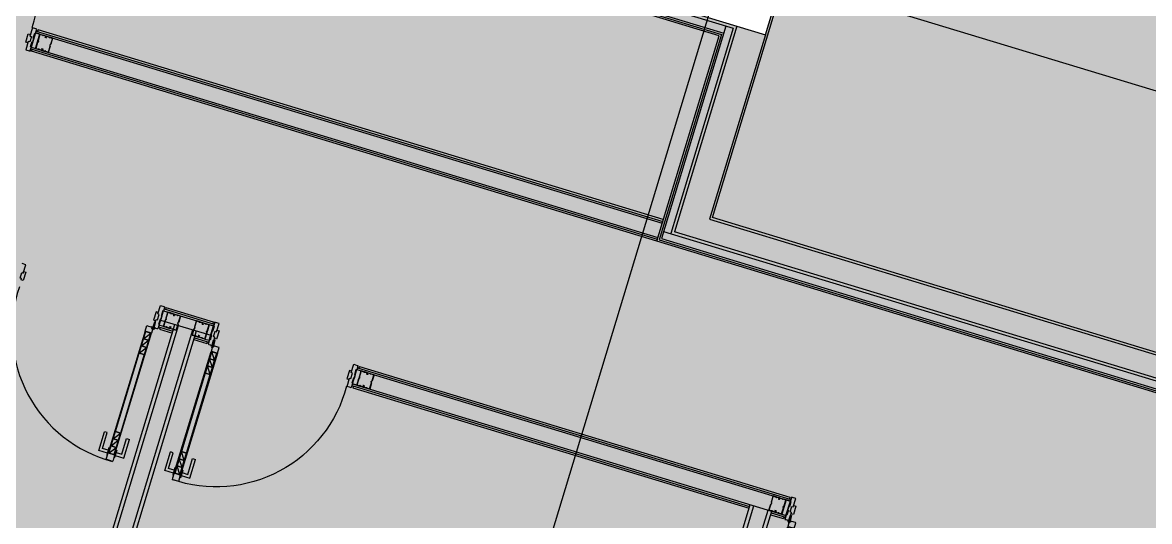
# Model space of a CAD drawing. Header units: metres. Extents: x 630750 to 860239, y 578133 to 726633.
# Drawn here: x 708306 to 715835, y 622933 to 626263 of the extents above; entities that cross this region are included whole.
import ezdxf

# ---------------------------------------------------------------- set-up
doc = ezdxf.new("R2010")
doc.units = ezdxf.units.M
doc.header["$LTSCALE"] = 300
doc.linetypes.add('업무시설_xr-base$0$CONTINOUS', pattern=[0])
for name, color, linetype in [('A-CEN-1', 1, 'Continuous'), ('A-CON', 2, 'Continuous'), ('A-WAL-BLK', 3, 'Continuous'), ('A-WAL-DW', 7, 'Continuous'), ('A-WALL-CONC', 2, 'Continuous'), ('F-DOOR_FRAME', 4, 'Continuous'), ('KUK-DOOR', 4, 'Continuous'), ('KUK-DOOR-FRAME', 4, 'Continuous'), ('KUK-DRYWALL', 4, 'Continuous'), ('KUK-석고보드', 201, 'Continuous')]:
    doc.layers.add(name, color=color, linetype=linetype)

# ---------------------------------------------------------------- blocks, each defined once
blk = doc.blocks.new('con1')
at = {"layer": 'A-WALL-CONC', "linetype": '업무시설_xr-base$0$CONTINOUS'}
h = blk.add_hatch(color=253, dxfattribs=at)
h.dxf.hatch_style = 1
h.paths.add_polyline_path([(-302595.9, -253222.2), (-301895.9, -253222.2), (-301895.9, -253922.2), (-302595.9, -253922.2)])
h.paths.add_polyline_path([(-384245.9, -253222.2), (-383545.9, -253222.2), (-383545.9, -253922.2), (-384245.9, -253922.2)])
h.paths.add_polyline_path([(-335095.9, -253172.2), (-334295.9, -253172.2), (-334295.9, -253972.2), (-335095.9, -253972.2)])
h.paths.add_polyline_path([(-354895.9, -253172.2), (-354095.9, -253172.2), (-354095.9, -253972.2), (-354895.9, -253972.2)])
h.paths.add_polyline_path([(-374695.9, -253172.2), (-373895.9, -253172.2), (-373895.9, -253972.2), (-374695.9, -253972.2)])
h.paths.add_polyline_path([(-325195.9, -253172.2), (-324395.9, -253172.2), (-324395.9, -253972.2), (-325195.9, -253972.2)])
h.paths.add_polyline_path([(-364745.9, -253222.2), (-364045.9, -253222.2), (-364045.9, -253922.2), (-364745.9, -253922.2)])
h.paths.add_polyline_path([(-344945.9, -253222.2), (-344245.9, -253222.2), (-344245.9, -253922.2), (-344945.9, -253922.2)])
h.paths.add_polyline_path([(-310045.9, -253222.2), (-309345.9, -253222.2), (-309345.9, -253922.2), (-310045.9, -253922.2)])
h.paths.add_polyline_path([(-318595.9, -253172.2), (-317795.9, -253172.2), (-317795.9, -253972.2), (-318595.9, -253972.2)])
h.paths.add_polyline_path([(-384245.9, -310859.9), (-383445.9, -310859.9), (-383445.9, -311659.9), (-384245.9, -311659.9)])
h.paths.add_polyline_path([(-384245.9, -305472.2), (-383445.9, -305472.2), (-383445.9, -306272.2), (-384245.9, -306272.2)])
h.paths.add_polyline_path([(-384245.9, -295572.2), (-383445.9, -295572.2), (-383445.9, -296372.2), (-384245.9, -296372.2)])
h.paths.add_polyline_path([(-384195.9, -276472.2), (-383595.9, -276472.2), (-383595.9, -275872.2), (-384195.9, -275872.2)])
h.paths.add_polyline_path([(-384245.9, -285672.2), (-383445.9, -285672.2), (-383445.9, -286472.2), (-384245.9, -286472.2)])
h.paths.add_polyline_path([(-384295.9, -269172.2), (-383495.9, -269172.2), (-383495.9, -269972.2), (-384295.9, -269972.2)])
h.paths.add_polyline_path([(-384295.9, -260672.2), (-383495.9, -260672.2), (-383495.9, -261472.2), (-384295.9, -261472.2)])
h.paths.add_polyline_path([(-376995.9, -285572.2), (-376195.9, -285572.2), (-376195.9, -286372.2), (-376995.9, -286372.2)], flags=17)
h.paths.add_polyline_path([(-374695.9, -276572.2), (-373895.9, -276572.2), (-373895.9, -275772.2), (-374695.9, -275772.2)], flags=17)
h.paths.add_polyline_path([(-364695.9, -285772.2), (-364095.9, -285772.2), (-364095.9, -286372.2), (-364695.9, -286372.2)], flags=17)
h.paths.add_polyline_path([(-364795.9, -275772.2), (-363995.9, -275772.2), (-363995.9, -276572.2), (-364795.9, -276572.2)], flags=17)
edge = h.paths.add_edge_path(flags=16)
edge.add_arc((-376495.9, -295972.2), 450, 0, 360)
edge = h.paths.add_edge_path(flags=16)
edge.add_arc((-354495.9, -302572.2), 450, 0, 360)
edge = h.paths.add_edge_path(flags=16)
edge.add_arc((-364395.9, -295972.2), 350, 0, 360)
edge = h.paths.add_edge_path(flags=16)
edge.add_arc((-354495.9, -295972.2), 450, 0, 360)
edge = h.paths.add_edge_path(flags=16)
edge.add_arc((-344595.9, -302572.2), 350, 0, 360)
edge = h.paths.add_edge_path(flags=16)
edge.add_arc((-344595.9, -295972.2), 350, 0, 360)
edge = h.paths.add_edge_path(flags=16)
edge.add_arc((-364395.9, -302572.2), 350, 0, 360)
h.paths.add_polyline_path([(-375978.1, -305715.7), (-376743.7, -305483.5), (-376976, -306249), (-376210.4, -306481.3)], flags=17)
h.paths.add_polyline_path([(-378097.8, -312701.2), (-378863.4, -312468.9), (-379095.6, -313234.5), (-378330.1, -313466.8)], flags=16)
h.paths.add_polyline_path([(-354767.9, -312099.6), (-355533.5, -311867.3), (-355765.8, -312632.8), (-355000.2, -312865.1)], flags=17)
h.paths.add_polyline_path([(-347591.1, -314277.3), (-348356.6, -314045), (-348588.9, -314810.6), (-347823.4, -315042.9)], flags=17)
h.paths.add_polyline_path([(-349725.3, -321310.6), (-350490.8, -321078.3), (-350723.1, -321843.9), (-349957.6, -322076.2)], flags=17)
h.paths.add_polyline_path([(-359198.7, -318436), (-359964.3, -318203.7), (-360196.6, -318969.2), (-359431, -319201.5)], flags=17)
edge = h.paths.add_edge_path(flags=16)
edge.add_arc((-324745.9, -312472.2), 450, 0, 360)
h.paths.add_polyline_path([(-318595.9, -311972.2), (-317795.9, -311972.2), (-317795.9, -312972.2), (-318595.9, -312972.2)], flags=17)
edge = h.paths.add_edge_path(flags=16)
edge.add_arc((-335145.9, -312472.2), 350, 0, 360)
edge = h.paths.add_edge_path(flags=16)
edge.add_arc((-338616.5, -317418.6), 450, 0, 360)
h.paths.add_polyline_path([(-340251.8, -324185.3), (-341017.4, -323953), (-341249.7, -324718.5), (-340484.1, -324950.8)], flags=17)
edge = h.paths.add_edge_path(flags=17)
edge.add_arc((-324745.9, -319072.2), 450, 0, 360)
h.paths.add_polyline_path([(-318695.9, -318672.2), (-317695.9, -318672.2), (-317695.9, -319472.2), (-318695.9, -319472.2)], flags=17)
h.paths.add_polyline_path([(-310095.9, -327072.2), (-309295.9, -327072.2), (-309295.9, -327872.2), (-310095.9, -327872.2)])
h.paths.add_polyline_path([(-316095.9, -322372.2), (-316095.9, -325422.2), (-311307.7, -325422.2), (-311307.7, -325222.2), (-315895.9, -325222.2), (-315895.9, -322572.2), (-309695.9, -322572.2), (-309695.9, -325222.2), (-310307.7, -325222.2), (-310307.7, -325422.2), (-309495.9, -325422.2), (-309495.9, -322372.2)], flags=17)
edge = h.paths.add_edge_path(flags=17)
edge.add_arc((-324795.9, -327472.2), 400, 0, 360)
edge = h.paths.add_edge_path(flags=17)
edge.add_arc((-318195.9, -329272.2), 450, 0, 360)
h.paths.add_polyline_path([(-310095.9, -331472.2), (-309295.9, -331472.2), (-309295.9, -332272.2), (-310095.9, -332272.2)])
edge = h.paths.add_edge_path(flags=16)
edge.add_arc((-334695.9, -302572.2), 350, 0, 360)
edge = h.paths.add_edge_path(flags=17)
edge.add_arc((-334695.9, -286072.2), 350, 0, 360)
edge = h.paths.add_edge_path(flags=16)
edge.add_arc((-334695.9, -295972.2), 350, 0, 360)
edge = h.paths.add_edge_path(flags=17)
edge.add_arc((-344595.9, -286072.2), 450, 0, 360)
h.paths.add_polyline_path([(-318595.9, -295472.2), (-317795.9, -295472.2), (-317795.9, -296472.2), (-318595.9, -296472.2)], flags=17)
h.paths.add_polyline_path([(-318595.9, -302072.2), (-317795.9, -302072.2), (-317795.9, -303072.2), (-318595.9, -303072.2)], flags=17)
edge = h.paths.add_edge_path(flags=16)
edge.add_arc((-324795.9, -302572.2), 450, 0, 360)
edge = h.paths.add_edge_path(flags=16)
edge.add_arc((-324795.9, -295972.2), 450, 0, 360)
edge = h.paths.add_edge_path(flags=17)
edge.add_arc((-324795.9, -286072.2), 450, 0, 360)
edge = h.paths.add_edge_path(flags=17)
edge.add_arc((-334695.9, -276172.2), 450, 0, 360)
edge = h.paths.add_edge_path(flags=17)
edge.add_arc((-344595.9, -276172.2), 450, 0, 360)
h.paths.add_polyline_path([(-318595.9, -275772.2), (-317795.9, -275772.2), (-317795.9, -276572.2), (-318595.9, -276572.2)], flags=17)
h.paths.add_polyline_path([(-318595.9, -285672.2), (-317795.9, -285672.2), (-317795.9, -286472.2), (-318595.9, -286472.2)], flags=17)
edge = h.paths.add_edge_path(flags=17)
edge.add_arc((-324795.9, -276172.2), 450, 0, 360)
h.paths.add_polyline_path([(-364795.9, -260672.2), (-363995.9, -260672.2), (-363995.9, -261472.2), (-364795.9, -261472.2)])
h.paths.add_polyline_path([(-364795.9, -269172.2), (-363995.9, -269172.2), (-363995.9, -269972.2), (-364795.9, -269972.2)], flags=17)
h.paths.add_polyline_path([(-325195.9, -269172.2), (-324395.9, -269172.2), (-324395.9, -269972.2), (-325195.9, -269972.2)], flags=17)
h.paths.add_polyline_path([(-310845.9, -260722.2), (-310045.9, -260722.2), (-310045.9, -261522.2), (-310845.9, -261522.2)], flags=17)
h.paths.add_polyline_path([(-325195.9, -260672.2), (-324395.9, -260672.2), (-324395.9, -261472.2), (-325195.9, -261472.2)])
h.paths.add_polyline_path([(-335095.9, -260672.2), (-334295.9, -260672.2), (-334295.9, -261472.2), (-335095.9, -261472.2)])
h.paths.add_polyline_path([(-344995.9, -260672.2), (-344195.9, -260672.2), (-344195.9, -261472.2), (-344995.9, -261472.2)])
h.paths.add_polyline_path([(-354895.9, -260672.2), (-354095.9, -260672.2), (-354095.9, -261472.2), (-354895.9, -261472.2)])
h.paths.add_polyline_path([(-354895.9, -269172.2), (-354095.9, -269172.2), (-354095.9, -269972.2), (-354895.9, -269972.2)], flags=17)
h.paths.add_polyline_path([(-344995.9, -269172.2), (-344195.9, -269172.2), (-344195.9, -269972.2), (-344995.9, -269972.2)], flags=17)
h.paths.add_polyline_path([(-335095.9, -269172.2), (-334295.9, -269172.2), (-334295.9, -269972.2), (-335095.9, -269972.2)], flags=17)
h.paths.add_polyline_path([(-310145.9, -275772.2), (-309345.9, -275772.2), (-309345.9, -276572.2), (-310145.9, -276572.2)])
h.paths.add_polyline_path([(-310145.9, -269172.2), (-309345.9, -269172.2), (-309345.9, -269972.2), (-310145.9, -269972.2)])
h.paths.add_polyline_path([(-309945.9, -312172.2), (-309345.9, -312172.2), (-309345.9, -312772.2), (-309945.9, -312772.2)], flags=17)
h.paths.add_polyline_path([(-309945.9, -302272.2), (-309345.9, -302272.2), (-309345.9, -302872.2), (-309945.9, -302872.2)], flags=17)
h.paths.add_polyline_path([(-310145.9, -295572.2), (-309345.9, -295572.2), (-309345.9, -296372.2), (-310145.9, -296372.2)])
h.paths.add_polyline_path([(-310145.9, -285672.2), (-309345.9, -285672.2), (-309345.9, -286472.2), (-310145.9, -286472.2)])
h.paths.add_polyline_path([(-366406.6, -311179.9), (-366585, -311089.4), (-367172.8, -312248.9), (-366994.4, -312339.4)], flags=16)
h.paths.add_polyline_path([(-367582.3, -313498.9), (-367760.7, -313408.4), (-368303.3, -314478.7), (-368124.9, -314569.2)], flags=16)
h.paths.add_polyline_path([(-374501.4, -323406.8), (-375266.9, -323174.5), (-375499.2, -323940), (-374733.7, -324172.3)], flags=17)
h.paths.add_polyline_path([(-380817, -321490.3), (-381582.5, -321258), (-381814.8, -322023.6), (-381049.3, -322255.9)])
h.paths.add_polyline_path([(-319504.7, -329605.3), (-319562.8, -329796.7), (-318586.8, -330092.9), (-318528.7, -329901.5)], flags=17)
h.paths.add_polyline_path([(-317399.5, -330244.1), (-317457.6, -330435.5), (-316481.5, -330731.7), (-316423.5, -330540.3)], flags=17)
h.paths.add_polyline_path([(-315294.3, -330882.9), (-315352.4, -331074.3), (-314376.3, -331370.5), (-314318.3, -331179.1)], flags=17)
h.paths.add_polyline_path([(-313189.1, -331521.7), (-313247.2, -331713.1), (-312271.1, -332009.3), (-312213, -331817.9)], flags=17)
h.paths.add_polyline_path([(-311083.9, -332160.5), (-311142, -332351.9), (-310165.9, -332648.1), (-310107.8, -332456.7)], flags=17)
h.paths.add_polyline_path([(-308978.7, -332799.4), (-309036.7, -332990.7), (-308060.7, -333286.9), (-308002.6, -333095.5)])
h.paths.add_polyline_path([(-306873.5, -333438.2), (-306931.5, -333629.5), (-305955.5, -333925.7), (-305897.4, -333734.3)])
h.paths.add_polyline_path([(-321610, -328966.5), (-321668, -329157.9), (-320692, -329454.1), (-320633.9, -329262.7)], flags=17)
h.paths.add_polyline_path([(-304768.2, -334077), (-304826.3, -334268.4), (-303850.3, -334564.5), (-303792.2, -334373.1)])
h.paths.add_polyline_path([(-366379.8, -308837.3), (-366525.2, -309124), (-365780.1, -309501.8), (-365997.1, -309929.9), (-365818.7, -310020.4), (-365281.9, -308961.4), (-368992.7, -307835.4), (-369050.7, -308026.8), (-368955, -308055.9), (-369303.5, -309204.2), (-369399.2, -309175.1), (-369457.2, -309366.5), (-369361.5, -309395.5), (-371190.9, -315424.1), (-373726.7, -314654.6), (-371897.4, -308626.1), (-370414.2, -309076.1), (-370356.1, -308884.7), (-371839.3, -308434.7), (-371490.9, -307286.4), (-370007.6, -307736.5), (-369949.6, -307545.1), (-371624.2, -307036.9), (-373976.1, -314787.9), (-369001.2, -316297.6), (-368712.8, -315728.7), (-368891.1, -315638.2), (-369103.7, -316057.4), (-370999.5, -315482.2), (-368763.6, -308113.9)], flags=17)
edge = h.paths.add_edge_path()
edge.add_line((-317995.9, -269122.2), (-318195.9, -269122.2))
edge.add_line((-318195.9, -266622.2), (-317995.9, -266622.2))
edge.add_line((-318195.9, -265972.2), (-318195.9, -266622.2))
edge.add_line((-318195.9, -269122.2), (-318195.9, -269672.2))
edge.add_line((-317995.9, -269472.2), (-317995.9, -269122.2))
edge.add_line((-317995.9, -266622.2), (-317995.9, -265972.2))
edge.add_line((-317070.9, -260922.2), (-317070.9, -260722.2))
edge.add_line((-317070.9, -260722.2), (-314895.9, -260722.2))
edge.add_line((-314895.9, -260722.2), (-314895.9, -260922.2))
edge.add_line((-314895.9, -260922.2), (-317070.9, -260922.2))
edge.add_line((-318195.9, -265972.2), (-321995.9, -265972.2))
edge.add_line((-321995.9, -265972.2), (-321995.9, -262022.2))
edge.add_line((-321995.9, -262022.2), (-321795.9, -262022.2))
edge.add_line((-321795.9, -262022.2), (-321795.9, -262922.2))
edge.add_line((-321795.9, -262922.2), (-321695.9, -262922.2))
edge.add_line((-321695.9, -262922.2), (-321695.9, -263122.2))
edge.add_line((-321695.9, -263122.2), (-321795.9, -263122.2))
edge.add_line((-321795.9, -263122.2), (-321795.9, -265772.2))
edge.add_line((-321795.9, -265772.2), (-314195.9, -265772.2))
edge.add_line((-314195.9, -265772.2), (-314195.9, -263122.2))
edge.add_line((-314195.9, -263122.2), (-320695.9, -263122.2))
edge.add_line((-320695.9, -263122.2), (-320695.9, -262922.2))
edge.add_line((-320695.9, -262922.2), (-319545.9, -262922.2))
edge.add_line((-319545.9, -262922.2), (-319545.9, -260922.2))
edge.add_line((-319545.9, -260922.2), (-321795.9, -260922.2))
edge.add_line((-321795.9, -260922.2), (-321795.9, -261022.2))
edge.add_line((-321795.9, -261022.2), (-321995.9, -261022.2))
edge.add_line((-321995.9, -261022.2), (-321995.9, -260722.2))
edge.add_line((-321995.9, -260722.2), (-317770.9, -260722.2))
edge.add_line((-317770.9, -260722.2), (-317770.9, -260922.2))
edge.add_line((-317995.9, -269472.2), (-314195.9, -269472.2))
edge.add_line((-314195.9, -269472.2), (-314195.9, -265972.2))
edge.add_line((-314195.9, -265972.2), (-317995.9, -265972.2))
edge.add_line((-317770.9, -260922.2), (-319345.9, -260922.2))
edge.add_line((-319345.9, -260922.2), (-319345.9, -262922.2))
edge.add_line((-319345.9, -262922.2), (-314195.9, -262922.2))
edge.add_line((-314195.9, -262922.2), (-314195.9, -260722.2))
edge.add_line((-314195.9, -260722.2), (-313995.9, -260722.2))
edge.add_line((-313995.9, -260722.2), (-313995.9, -269672.2))
edge.add_line((-313995.9, -269672.2), (-318195.9, -269672.2))
edge.add_line((-309345.9, -286472.2), (-309345.9, -312772.2))
edge.add_line((-309545.9, -302872.2), (-309545.9, -312172.2))
edge.add_line((-309545.9, -296372.2), (-309545.9, -302272.2))
edge.add_line((-309545.9, -286472.2), (-309545.9, -295572.2))
edge.add_line((-375426.6, -323700.8), (-380976.7, -322016.6))
edge.add_line((-334860, -324841.4), (-335146.9, -325786.6))
edge.add_line((-334660.1, -325215.5), (-334859.8, -325873.7))
edge.add_line((-324795.9, -328208.8), (-324795.9, -327872.2))
edge.add_line((-324595.9, -328060.4), (-324595.9, -327818.6))
edge.add_line((-324795.9, -328208.8), (-322797.2, -328815.2))
edge.add_line((-322797.2, -328815.2), (-322739.1, -328623.9))
edge.add_line((-322739.1, -328623.9), (-324595.9, -328060.4))
edge.add_line((-337531.2, -334677.3), (-338201, -334474.1))
edge.add_line((-338201, -334474.1), (-338404.3, -335143.9))
edge.add_line((-338404.3, -335143.9), (-337734.4, -335347.2))
edge.add_line((-337734.4, -335347.2), (-337531.2, -334677.3))
edge = h.paths.add_edge_path()
edge.add_line((-339857.9, -323400.5), (-339799.8, -323209.1))
edge.add_line((-339799.8, -323209.1), (-337930.3, -317052.2))
edge.add_line((-337930.3, -317052.2), (-338217.3, -316965))
edge.add_line((-338217.3, -316965), (-338268.5, -317133.4))
edge.add_arc((-338616.5, -317418.6), 450, -73.11347, 39.33184, ccw=False)
edge.add_line((-338485.8, -317849.2), (-340145, -323313.3))
edge.add_line((-340145, -323313.3), (-339857.9, -323400.5))
at = {"layer": 'A-CON'}
blk.add_lwpolyline([(-359198.7, -318436), (-359964.3, -318203.7), (-360196.6, -318969.2), (-359431, -319201.5)], close=True, dxfattribs=at)
blk = doc.blocks.new('VIP화장실도어-1000')
at = {"layer": 'KUK-DOOR', "color": 1}
for p, q in [((1257083, 575369.1, 0), (1257118, 575419.1, 0)), ((1257083, 575319.1, 0), (1257118, 575369.1, 0)), ((1257083, 575269.1, 0), (1257118, 575319.1, 0)), ((1257083, 574671.1, 0), (1257118, 574721.1, 0)), ((1257083, 574621.1, 0), (1257118, 574671.1, 0)), ((1257083, 574571.1, 0), (1257118, 574621.1, 0))]:
    blk.add_line(p, q, dxfattribs=at)
at = {"layer": 'KUK-DOOR', "color": 6}
for p, q in [((1257013, 574568.6, 0), (1257013, 574698.6, 0)), ((1257033, 574698.6, 0), (1257013, 574698.6, 0)), ((1257033, 574588.6, 0), (1257033, 574698.6, 0)), ((1257168, 574588.6, -6432.8), (1257168, 574698.6, -6432.8)), ((1257168, 574698.6, -6432.8), (1257188, 574698.6, -6432.8)), ((1257188, 574568.6, -6432.8), (1257188, 574698.6, -6432.8)), ((1257073, 574568.6, 0), (1257013, 574568.6, 0)), ((1257073, 574588.6, 0), (1257033, 574588.6, 0)), ((1257073, 574604.1, 0), (1257073, 574553.1, 0)), ((1257078, 574604.1, 0), (1257073, 574604.1, 0)), ((1257073, 574553.1, 0), (1257078, 574553.1, 6432.8)), ((1257123, 574604.1, -6432.8), (1257128, 574604.1, -6432.8)), ((1257128, 574553.1, -6432.8), (1257123, 574553.1, 0)), ((1257128, 574604.1, -6432.8), (1257128, 574553.1, -6432.8)), ((1257128, 574588.6, -6432.8), (1257168, 574588.6, -6432.8)), ((1257128, 574568.6, -6432.8), (1257188, 574568.6, -6432.8))]:
    blk.add_line(p, q, dxfattribs=at)
at = {"layer": 'KUK-DOOR', "color": 8}
blk.add_line((1257083, 574721.1, 0), (1257118, 574721.1, 0), dxfattribs=at)
at = {"layer": 'KUK-DOOR', "color": 251}
for p, q in [((1257078, 574603.5, 0), (1257073, 574603.5, 0)), ((1257078, 574602.4, 0), (1257073, 574602.4, 0)), ((1257078, 574600.8, 0), (1257073, 574600.8, 0)), ((1257078, 574598.2, 0), (1257073, 574598.2, 0)), ((1257078, 574593.7, 0), (1257073, 574593.7, 0)), ((1257078, 574587.5, 0), (1257073, 574587.5, 0)), ((1257078, 574569.7, 0), (1257073, 574569.7, 0)), ((1257078, 574563.5, 0), (1257073, 574563.5, 0)), ((1257078, 574559, 0), (1257073, 574559, 0)), ((1257078, 574556.4, 0), (1257073, 574556.4, 0)), ((1257078, 574554.8, 0), (1257073, 574554.8, 0)), ((1257123, 574603.5, -6432.8), (1257128, 574603.5, -6432.8)), ((1257123, 574602.4, -6432.8), (1257128, 574602.4, -6432.8)), ((1257123, 574600.8, -6432.8), (1257128, 574600.8, -6432.8)), ((1257123, 574598.2, -6432.8), (1257128, 574598.2, -6432.8)), ((1257123, 574593.7, -6432.8), (1257128, 574593.7, -6432.8)), ((1257123, 574587.5, -6432.8), (1257128, 574587.5, -6432.8)), ((1257123, 574569.7, -6432.8), (1257128, 574569.7, -6432.8)), ((1257123, 574563.5, -6432.8), (1257128, 574563.5, -6432.8)), ((1257123, 574559, -6432.8), (1257128, 574559, -6432.8)), ((1257123, 574556.4, -6432.8), (1257128, 574556.4, -6432.8)), ((1257123, 574554.8, -6432.8), (1257128, 574554.8, -6432.8))]:
    blk.add_line(p, q, dxfattribs=at)
at = {"layer": 'KUK-DOOR', "color": 7, "elevation": 0}
for points in [[(1257123, 575419.1), (1257078, 575419.1), (1257078, 575459.1), (1257082, 575459.1), (1257082, 575459.1), (1257123, 575459.1), (1257123, 575419.1)], [(1257078, 575419.1), (1257078, 574571.1)], [(1257123, 574571.1), (1257123, 575419.1)], [(1257123, 574534.1), (1257123, 574525.1), (1257078, 574527.6), (1257078, 574571.1), (1257123, 574571.1), (1257123, 574534.1)]]:
    blk.add_lwpolyline(points, dxfattribs=at)
at = {"layer": 'KUK-DOOR', "color": 1, "elevation": 0}
blk.add_lwpolyline([(1257123, 575419.1), (1257083, 575419.1)], dxfattribs=at)
for points in [[(1257083, 575369.1), (1257083, 575419.1), (1257118, 575419.1), (1257118, 575369.1)], [(1257083, 575319.1), (1257083, 575369.1), (1257118, 575369.1), (1257118, 575319.1)], [(1257083, 575269.1), (1257083, 575319.1), (1257118, 575319.1), (1257118, 575269.1)], [(1257083, 574721.1), (1257083, 575269.1), (1257118, 575269.1), (1257118, 574721.1)], [(1257083, 574671.1), (1257083, 574721.1), (1257118, 574721.1), (1257118, 574671.1)], [(1257083, 574621.1), (1257083, 574671.1), (1257118, 574671.1), (1257118, 574621.1)], [(1257083, 574571.1), (1257083, 574621.1), (1257118, 574621.1), (1257118, 574571.1)]]:
    blk.add_lwpolyline(points, close=True, dxfattribs=at)
at = {"layer": 'KUK-DOOR', "color": 1}
blk.add_arc((1257089.2, 575425.3, 0), 900.8, 177.84827, 272.15173, dxfattribs=at)
blk = doc.blocks.new('힌지')
at = {"layer": 'F-DOOR_FRAME', "color": 175}
for p, q in [((444278, 289049.1, 0), (444278, 289020.8, 0)), ((444293.8, 289039.7, 0), (444262.2, 289039.7, 0)), ((444293.8, 289039.7, 0), (444262.2, 289039.7, 0))]:
    blk.add_line(p, q, dxfattribs=at)
at = {"layer": 'F-DOOR_FRAME', "color": 175, "elevation": 0}
for points in [[(444276.3, 289042.2), (444276.3, 289076.8), (444273.3, 289076.8), (444273.3, 289041.9), (444270.9, 289035.1, -0.190658), (444275.4, 289038.8)], [(444282.3, 289041.9), (444282.3, 289076.8), (444279.3, 289076.8), (444279.3, 289042.2), (444280.2, 289038.8, -0.190658), (444284.8, 289035.1)]]:
    blk.add_lwpolyline(points, format="xyb", close=True, dxfattribs=at)
at = {"layer": 'F-DOOR_FRAME', "color": 175}
blk.add_circle((444277.8, 289034.7, 0), 8, dxfattribs=at)

msp = doc.modelspace()

# ---------------------------------------------------------------- linework, layer by layer
at = {"layer": 'A-CEN-1', "linetype": 'Continuous'}
for p, q in [((707021, 606967.3), (715701.1, 635572.7)), ((686992.6, 634572.3), (739605.4, 618607.4))]:
    msp.add_line(p, q, dxfattribs=at)
at = {"layer": 'A-CON'}
msp.add_lwpolyline([(713501.5, 626946.4), (712736, 627178.7), (712503.7, 626413.2), (713269.2, 626180.9)], close=True, dxfattribs=at)
at = {"layer": 'A-WAL-BLK'}
for p, q in [((713077.8, 626238.9), (712661.1, 624865.8)), ((713269.2, 626180.9), (712896.1, 624951.2)), ((712896.1, 624951.2), (716484.5, 623862.3))]:
    msp.add_line(p, q, dxfattribs=at)
msp.add_lwpolyline([(717509.3, 626723), (716584.5, 623675.2), (712661.1, 624865.8)], dxfattribs=at)
at = {"layer": 'A-WAL-DW', "color": 9}
for p, q in [((707682.3, 618836.8), (709324.3, 624248.1)), ((707706.2, 618829.5), (709348.2, 624240.8)), ((707801.9, 618800.4), (709443.9, 624211.8)), ((707825.8, 618793.2), (709467.8, 624204.5)), ((711526.8, 617638.8), (713167.3, 623045.4)), ((711550.7, 617631.5), (713191.3, 623038.1)), ((711646.4, 617602.5), (713287, 623009.1)), ((711670.3, 617595.2), (713310.9, 623001.8))]:
    msp.add_line(p, q, dxfattribs=at)
at = {"layer": 'KUK-DOOR-FRAME'}
for points in [[(708327.5, 626081.6), (708327.5, 626081.6), (708327.5, 626081.6), (708327.5, 626081.6), (708327.5, 626081.6), (708350.5, 626074.7), (708356.2, 626072.9), (708357.2, 626076.3), (708364.9, 626101.6), (708360.1, 626103.1), (708370.3, 626136.6), (708375.1, 626135.1), (708382, 626158.1), (708377.3, 626159.5), (708387.4, 626193), (708392.2, 626191.6), (708400.9, 626220.3), (708395.2, 626222), (708395.2, 626222), (708372.2, 626229), (708355.4, 626173.5), (708364.9, 626170.6), (708353.9, 626134.2), (708344.3, 626137.1), (708327.5, 626081.6)], [(708300.7, 624594.2), (708310.2, 624591.3), (708327.1, 624646.8)], [(708327.1, 624646.8), (708327.1, 624646.8), (708327.1, 624646.8), (708327.1, 624646.8), (708327.1, 624646.8), (708304.1, 624653.8)], [(709226.6, 624373.9), (709226.6, 624373.9), (709226.6, 624373.9), (709226.6, 624373.9), (709226.6, 624373.9), (709249.5, 624366.9), (709255.3, 624365.2), (709254.3, 624361.8), (709246.6, 624336.4), (709241.8, 624337.9), (709231.6, 624304.4), (709236.4, 624303), (709229.4, 624280), (709224.7, 624281.4), (709214.5, 624247.9), (709219.3, 624246.5), (709210.6, 624217.8), (709204.8, 624219.5), (709204.8, 624219.5), (709181.9, 624226.5), (709198.7, 624282), (709208.3, 624279.1), (709219.3, 624315.5), (709209.7, 624318.4), (709226.6, 624373.9)], [(709618.9, 624254.8), (709618.9, 624254.8), (709618.9, 624254.8), (709618.9, 624254.8), (709618.9, 624254.8), (709595.9, 624261.8), (709590.2, 624263.5), (709589.2, 624260.2), (709581.5, 624234.8), (709586.3, 624233.4), (709576.1, 624199.9), (709571.3, 624201.3), (709564.4, 624178.3), (709569.1, 624176.9), (709559, 624143.4), (709554.2, 624144.9), (709545.5, 624116.1), (709551.2, 624114.4), (709551.2, 624114.4), (709574.2, 624107.4), (709591, 624162.9), (709581.5, 624165.8), (709592.5, 624202.2), (709602.1, 624199.3), (709618.9, 624254.8)], [(710518.4, 623981.9), (710518.4, 623981.9), (710518.4, 623981.9), (710518.4, 623981.9), (710518.4, 623981.9), (710541.4, 623974.9), (710547.1, 623973.2), (710546.1, 623969.8), (710538.4, 623944.4), (710533.6, 623945.9), (710523.5, 623912.4), (710528.2, 623911), (710521.3, 623888), (710516.5, 623889.4), (710506.3, 623856), (710511.1, 623854.5), (710502.4, 623825.8), (710496.7, 623827.5), (710496.7, 623827.5), (710473.7, 623834.5), (710490.5, 623890), (710500.1, 623887.1), (710511.1, 623923.5), (710501.6, 623926.4), (710518.4, 623981.9)], [(713472.2, 623085.6), (713472.2, 623085.6), (713472.2, 623085.6), (713472.2, 623085.6), (713472.2, 623085.6), (713449.2, 623092.5), (713443.4, 623094.3), (713442.4, 623090.9), (713434.7, 623065.6), (713439.5, 623064.1), (713429.4, 623030.6), (713424.6, 623032.1), (713417.6, 623009.1), (713422.4, 623007.7), (713412.2, 622974.2), (713407.4, 622975.6), (713398.7, 622946.9), (713404.5, 622945.2), (713404.5, 622945.2), (713427.4, 622938.2), (713444.3, 622993.7), (713434.7, 622996.6), (713445.7, 623033), (713455.3, 623030.1), (713472.2, 623085.6)]]:
    msp.add_lwpolyline(points, dxfattribs=at)
at = {"layer": 'KUK-DOOR-FRAME', "extrusion": (-5.24616e-10, -1.72897e-09, 1)}
msp.add_lwpolyline([(708353.9, 626134.2), (708344.3, 626137.1), (708341.4, 626127.6), (708327.1, 626131.9), (708343.9, 626187.4), (708358.3, 626183.1), (708355.4, 626173.5), (708364.9, 626170.6), (708353.9, 626134.2)], dxfattribs=at)
at = {"layer": 'KUK-DOOR-FRAME', "extrusion": (5.24616e-10, 1.72897e-09, 1), "elevation": 0}
for points in [[(708300.7, 624594.2), (708310.2, 624591.3), (708313.1, 624600.9), (708327.5, 624596.5), (708310.7, 624541), (708296.3, 624545.4), (708299.2, 624554.9), (708289.6, 624557.8), (708300.7, 624594.2)], [(709219.3, 624315.5), (709209.7, 624318.4), (709212.6, 624327.9), (709198.3, 624332.3), (709181.4, 624276.8), (709195.8, 624272.4), (709198.7, 624282), (709208.3, 624279.1), (709219.3, 624315.5)], [(709592.5, 624202.2), (709602.1, 624199.3), (709605, 624208.9), (709619.3, 624204.5), (709602.5, 624149), (709588.1, 624153.4), (709591, 624162.9), (709581.5, 624165.8), (709592.5, 624202.2)], [(710511.1, 623923.5), (710501.6, 623926.4), (710504.5, 623935.9), (710490.1, 623940.3), (710473.3, 623884.8), (710487.6, 623880.4), (710490.5, 623890), (710500.1, 623887.1), (710511.1, 623923.5)], [(713445.7, 623033), (713455.3, 623030.1), (713458.2, 623039.6), (713472.6, 623035.3), (713455.7, 622979.8), (713441.4, 622984.1), (713444.3, 622993.7), (713434.7, 622996.6), (713445.7, 623033)]]:
    msp.add_lwpolyline(points, dxfattribs=at)
at = {"layer": 'KUK-DRYWALL'}
for p, q in [((709737, 627179.5), (712990.5, 626192.3)), ((709799.4, 627212.9), (713052.9, 626225.6)), ((708393.1, 626194.4), (712579.6, 624924.1)), ((713005, 626240.1), (712574.4, 624821.1)), ((713052.9, 626225.6), (712636.8, 624854.5)), ((708364, 626098.8), (712550.5, 624828.4)), ((712589, 624869), (716646.3, 623638)), ((712574.4, 624821.1), (716631.8, 623590)), ((709247.4, 624339.3), (709582.4, 624237.7)), ((709228.6, 624277.1), (709563.5, 624175.5)), ((710539.3, 623947.3), (713435.6, 623068.5)), ((710510.2, 623851.6), (713406.6, 622972.8))]:
    msp.add_line(p, q, dxfattribs=at)
at = {"layer": 'KUK-DRYWALL', "color": 8}
for points in [[(708437.8, 626086.8), (708438.7, 626086.6), (708435.8, 626077), (708416.7, 626082.8, 1), (708411.9, 626084.2), (708392.8, 626090.1), (708405.4, 626131.7, 0.589997), (708409.2, 626144.1), (708421.8, 626185.7), (708440.9, 626179.9, 1), (708445.7, 626178.5), (708464.8, 626172.7), (708461.9, 626163.1), (708457.2, 626164.6), (708457.4, 626165.5), (708461.3, 626164.4), (708463.6, 626172), (708446.2, 626177.3, -0.745356), (708439.8, 626179.2), (708422.5, 626184.5), (708410.3, 626144.4, -0.542783), (708406.2, 626130.8), (708394, 626090.7), (708411.4, 626085.5, -0.745356), (708417.8, 626083.5), (708435.1, 626078.2), (708437.5, 626085.9), (708433.6, 626087.1), (708433.9, 626088), (708438.7, 626086.6)], [(708439.7, 626086.3), (708438.7, 626086.6), (708435.8, 626077), (708455, 626071.2, -1), (708459.7, 626069.7), (708478.9, 626063.9), (708491.5, 626105.5, -0.589997), (708495.3, 626118), (708507.9, 626159.6), (708488.8, 626165.4, -1), (708484, 626166.9), (708464.8, 626172.7), (708461.9, 626163.1), (708466.7, 626161.7), (708467, 626162.6), (708463.2, 626163.8), (708465.5, 626171.4), (708482.9, 626166.2, 0.745356), (708489.3, 626164.2), (708506.7, 626158.9), (708494.5, 626118.8, 0.542783), (708490.4, 626105.3), (708478.2, 626065.2), (708460.8, 626070.4, 0.745356), (708454.4, 626072.4), (708437.1, 626077.7), (708439.4, 626085.3), (708443.2, 626084.1), (708443.5, 626085.1), (708438.7, 626086.6)], [(709315.4, 624308.3), (709316.3, 624308), (709319.2, 624317.5), (709300.1, 624323.3, -1), (709295.3, 624324.8), (709276.2, 624330.6), (709263.5, 624289, -0.589997), (709259.7, 624276.5), (709247.1, 624234.9), (709266.3, 624229.1, -1), (709271, 624227.7), (709290.2, 624221.8), (709293.1, 624231.4), (709288.3, 624232.9), (709288, 624231.9), (709291.8, 624230.8), (709289.5, 624223.1), (709272.1, 624228.4, 0.745356), (709265.7, 624230.3), (709248.4, 624235.6), (709260.5, 624275.7, 0.542783), (709264.6, 624289.2), (709276.8, 624329.4), (709294.2, 624324.1, 0.745356), (709300.6, 624322.1), (709318, 624316.9), (709315.6, 624309.2), (709311.8, 624310.4), (709311.5, 624309.4), (709316.3, 624308)], [(709317.3, 624307.7), (709316.3, 624308), (709319.2, 624317.5), (709338.4, 624311.7, 1), (709343.1, 624310.3), (709362.3, 624304.5), (709349.6, 624262.8, 0.589997), (709345.9, 624250.4), (709333.2, 624208.8), (709314.1, 624214.6, 1), (709309.3, 624216), (709290.2, 624221.8), (709293.1, 624231.4), (709297.9, 624230), (709297.6, 624229), (709293.7, 624230.2), (709291.4, 624222.5), (709308.8, 624217.2, -0.745356), (709315.2, 624215.3), (709332.6, 624210), (709344.7, 624250.2, -0.542783), (709348.9, 624263.7), (709361, 624303.8), (709343.7, 624309.1, -0.745356), (709337.2, 624311), (709319.9, 624316.3), (709317.6, 624308.6), (709321.4, 624307.5), (709321.1, 624306.5), (709316.3, 624308)], [(709506.7, 624250.2), (709507.7, 624249.9), (709510.6, 624259.5), (709491.5, 624265.3, -1), (709486.7, 624266.7), (709467.5, 624272.5), (709454.9, 624230.9, -0.589997), (709451.1, 624218.5), (709438.5, 624176.8), (709457.6, 624171, -1), (709462.4, 624169.6), (709481.6, 624163.8), (709484.5, 624173.3), (709479.7, 624174.8), (709479.4, 624173.8), (709483.2, 624172.7), (709480.9, 624165), (709463.5, 624170.3, 0.745356), (709457.1, 624172.2), (709439.7, 624177.5), (709451.9, 624217.6, 0.542783), (709456, 624231.1), (709468.2, 624271.3), (709485.6, 624266, 0.745356), (709492, 624264.1), (709509.3, 624258.8), (709507, 624251.1), (709503.2, 624252.3), (709502.9, 624251.3), (709507.7, 624249.9)], [(709508.6, 624249.6), (709507.7, 624249.9), (709510.6, 624259.5), (709529.7, 624253.6, 1), (709534.5, 624252.2), (709553.7, 624246.4), (709541, 624204.8, 0.589997), (709537.2, 624192.3), (709524.6, 624150.7), (709505.5, 624156.5, 1), (709500.7, 624158), (709481.6, 624163.8), (709484.5, 624173.3), (709489.2, 624171.9), (709489, 624170.9), (709485.1, 624172.1), (709482.8, 624164.4), (709500.2, 624159.2, -0.745356), (709506.6, 624157.2), (709524, 624151.9), (709536.1, 624192.1, -0.542783), (709540.2, 624205.6), (709552.4, 624245.7), (709535, 624251, -0.745356), (709528.6, 624252.9), (709511.3, 624258.2), (709508.9, 624250.5), (709512.8, 624249.4), (709512.5, 624248.4), (709507.7, 624249.9)], [(710607.2, 623916.3), (710608.1, 623916), (710611, 623925.5), (710591.9, 623931.4, -1), (710587.1, 623932.8), (710568, 623938.6), (710555.4, 623897, -0.589997), (710551.6, 623884.5), (710539, 623842.9), (710558.1, 623837.1, -1), (710562.9, 623835.7), (710582, 623829.9), (710584.9, 623839.4), (710580.1, 623840.9), (710579.8, 623839.9), (710583.7, 623838.8), (710581.3, 623831.1), (710564, 623836.4, 0.745356), (710557.6, 623838.3), (710540.2, 623843.6), (710552.4, 623883.7, 0.542783), (710556.5, 623897.2), (710568.7, 623937.4), (710586, 623932.1, 0.745356), (710592.4, 623930.1), (710609.8, 623924.9), (710607.5, 623917.2), (710603.7, 623918.4), (710603.4, 623917.4), (710608.1, 623916)], [(710609.1, 623915.7), (710608.1, 623916), (710611, 623925.5), (710630.2, 623919.7, 1), (710635, 623918.3), (710654.1, 623912.5), (710641.5, 623870.9, 0.589997), (710637.7, 623858.4), (710625.1, 623816.8), (710605.9, 623822.6, 1), (710601.2, 623824), (710582, 623829.9), (710584.9, 623839.4), (710589.7, 623838), (710589.4, 623837), (710585.6, 623838.2), (710583.3, 623830.5), (710600.6, 623825.2, -0.745356), (710607, 623823.3), (710624.4, 623818), (710636.6, 623858.2, -0.542783), (710640.7, 623871.7), (710652.9, 623911.8), (710635.5, 623917.1, -0.745356), (710629.1, 623919), (710611.7, 623924.3), (710609.4, 623916.6), (710613.2, 623915.5), (710612.9, 623914.5), (710608.1, 623916)], [(713360, 623080.9), (713360.9, 623080.6), (713363.8, 623090.2), (713344.7, 623096, -1), (713339.9, 623097.5), (713320.8, 623103.3), (713308.1, 623061.7, -0.589997), (713304.4, 623049.2), (713291.7, 623007.6), (713310.9, 623001.8, -1), (713315.7, 623000.3), (713334.8, 622994.5), (713337.7, 623004.1), (713332.9, 623005.5), (713332.6, 623004.6), (713336.5, 623003.4), (713334.1, 622995.8), (713316.8, 623001, 0.745356), (713310.4, 623003), (713293, 623008.3), (713305.2, 623048.4, 0.542783), (713309.3, 623061.9), (713321.4, 623102), (713338.8, 623096.8, 0.745356), (713345.2, 623094.8), (713362.6, 623089.5), (713360.3, 623081.9), (713356.4, 623083.1), (713356.1, 623082.1), (713360.9, 623080.6)], [(713361.9, 623080.4), (713360.9, 623080.6), (713363.8, 623090.2), (713383, 623084.4, 1), (713387.8, 623083), (713406.9, 623077.2), (713394.3, 623035.5, 0.589997), (713390.5, 623023.1), (713377.9, 622981.5), (713358.7, 622987.3, 1), (713353.9, 622988.7), (713334.8, 622994.5), (713337.7, 623004.1), (713342.5, 623002.6), (713342.2, 623001.7), (713338.4, 623002.8), (713336, 622995.2), (713353.4, 622989.9, -0.745356), (713359.8, 622988), (713377.2, 622982.7), (713389.4, 623022.8, -0.542783), (713393.5, 623036.4), (713405.7, 623076.5), (713388.3, 623081.8, -0.745356), (713381.9, 623083.7), (713364.5, 623089), (713362.2, 623081.3), (713366, 623080.2), (713365.7, 623079.2), (713360.9, 623080.6)]]:
    msp.add_lwpolyline(points, format="xyb", dxfattribs=at)
at = {"layer": 'KUK-석고보드', "ltscale": 10}
for p, q in [((709721.4, 627171.2), (712974.9, 626183.9)), ((712959.3, 626175.6), (709705.8, 627162.9)), ((712959.3, 626175.6), (709705.8, 627162.9)), ((708356.8, 626074.8), (708400.3, 626218.4)), ((708396.7, 626206.4), (712583.2, 624936.1)), ((708406.3, 626203.5), (708409.9, 626215.5)), ((712586.8, 624948), (708409.9, 626215.5)), ((712543.3, 624804.5), (712959.3, 626175.6)), ((712974.9, 626183.9), (712558.9, 624812.8)), ((708360.4, 626086.8), (712546.9, 624816.4)), ((708366.4, 626071.9), (708370, 626083.9)), ((712543.3, 624804.5), (708366.4, 626071.9)), ((716895.3, 623483.9), (712543.3, 624804.5)), ((712558.9, 624812.8), (716640.1, 623574.4)), ((709251.1, 624351.3), (709586, 624249.6)), ((709264.3, 624360.3), (709260.6, 624348.4)), ((709264.3, 624360.3), (709580.1, 624264.5)), ((709589.6, 624261.6), (709546.1, 624118.1)), ((709580.1, 624264.5), (709576.4, 624252.6)), ((709214.8, 624231.7), (709310.5, 624202.6)), ((709224.3, 624228.8), (709220.7, 624216.8)), ((709220.7, 624216.8), (709306.8, 624190.7)), ((709454, 624159.1), (709549.7, 624130)), ((709450.4, 624147.1), (709536.5, 624121)), ((709540.1, 624132.9), (709536.5, 624121)), ((710542.9, 623959.3), (713439.2, 623080.4)), ((710556.1, 623968.3), (710552.5, 623956.4)), ((710556.1, 623968.3), (713433.3, 623095.3)), ((710506.6, 623839.7), (713163.7, 623033.4)), ((710516.2, 623836.8), (710512.6, 623824.8)), ((710512.6, 623824.8), (713160.1, 623021.4)), ((713442.9, 623092.4), (713399.3, 622948.8)), ((713433.3, 623095.3), (713429.7, 623083.3)), ((713303.6, 622977.9), (713389.7, 622951.7)), ((713307.3, 622989.8), (713402.9, 622960.8)), ((713393.4, 622963.7), (713389.7, 622951.7))]:
    msp.add_line(p, q, dxfattribs=at)
msp.add_lwpolyline([(717365.9, 626818.8), (716474.5, 623881.1), (712914.8, 624961.2), (713520.2, 626956.4), (712946.1, 627130.6), (713561.6, 629159.3), (717695.5, 627904.9), (717656.3, 627775.7)], dxfattribs=at)
at = {"layer": 'KUK-석고보드', "color": 35, "ltscale": 10}
for points in [[(708393.1, 626194.5), (708364, 626098.8), (708392.8, 626090.1), (708421.8, 626185.7)], [(709218.4, 624243.6), (709247.4, 624339.3), (709276.2, 624330.6), (709247.1, 624234.9)], [(709553.3, 624142), (709582.4, 624237.7), (709553.7, 624246.4), (709524.6, 624150.7)], [(710510.2, 623851.6), (710539.3, 623947.3), (710568, 623938.6), (710539, 623842.9)], [(713406.6, 622972.7), (713435.6, 623068.4), (713406.9, 623077.2), (713377.9, 622981.5)]]:
    msp.add_lwpolyline(points, close=True, dxfattribs=at)

# ---------------------------------------------------------------- block references
at = {"layer": 'A-CON'}
msp.add_blockref('con1', (1072700.2, 945382.4), dxfattribs=at)
at = {"layer": 'KUK-DOOR', "color": 7}
for p, rotation in [((2077527.9, 812156.6), 163.1207787921931), ((-660873.4, 438571.8), 343.1207787921931)]:
    msp.add_blockref('VIP화장실도어-1000', p, dxfattribs=dict(at, rotation=rotation))
at = {"layer": 'KUK-DOOR', "color": 6, "linetype": 'ByBlock', "rotation": 343.1207787921931}
msp.add_blockref('힌지', (200118.1, 476638.3), dxfattribs=at)
at = {"layer": 'KUK-DOOR', "color": 7, "xscale": -1, "rotation": 343.1192265266032}
for p in [(1745429.6, -291601.4), (1749282.8, -292770.8)]:
    msp.add_blockref('VIP화장실도어-1000', p, dxfattribs=at)
at = {"layer": 'KUK-DOOR', "color": 6, "linetype": 'ByBlock', "xscale": -1, "rotation": 343.1192265266032}
for p in [(1050778.9, 218512.2), (1054632.1, 217342.8)]:
    msp.add_blockref('힌지', p, dxfattribs=at)

doc.saveas('drawing.dxf')
